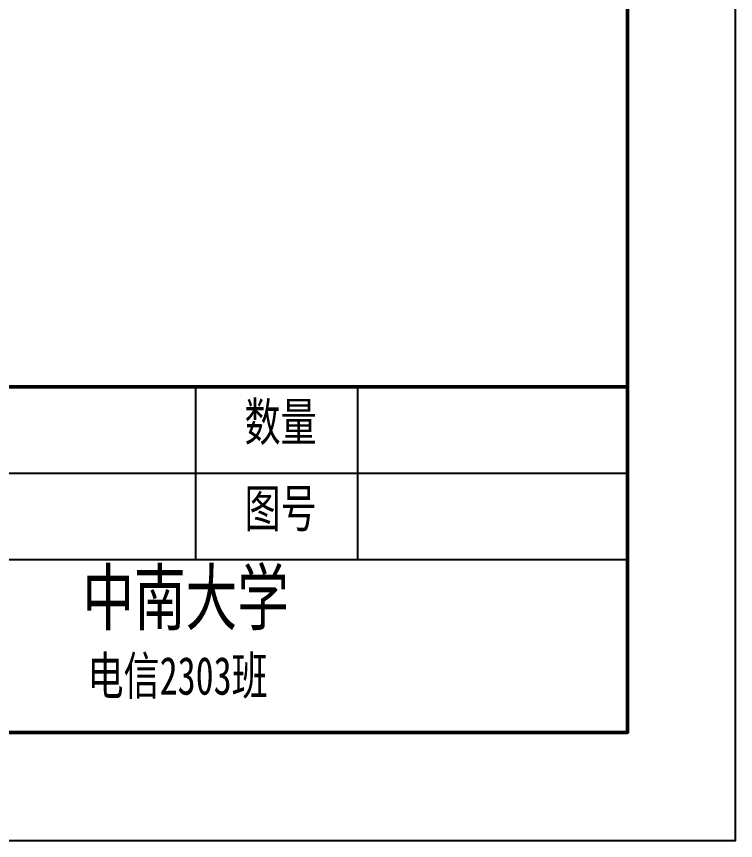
# Model space of a CAD drawing. Header units: millimetres. Extents: x 0 to 420, y 0 to 297.
# Drawn here: x 353.4 to 420, y -0.3 to 76 of the extents above; entities that cross this region are included whole.
import ezdxf

# ---------------------------------------------------------------- set-up
doc = ezdxf.new("R2010")
doc.units = ezdxf.units.MM
doc.styles.add('Annotative', font='simfang.ttf', dxfattribs={"width": 0.7})

msp = doc.modelspace()

# ---------------------------------------------------------------- linework, layer by layer
at = {"color": 1}
msp.add_lwpolyline([(0, -0.3), (420, -0.3), (420, 296.7), (0, 296.7), (0, -0.3)], dxfattribs=at)
at = {"lineweight": 50}
for points in [[(10, 9.7), (410, 9.7), (410, 286.7), (10, 286.7), (10, 9.7)], [(270, 9.7), (410, 9.7), (410, 41.7), (270, 41.7), (270, 9.7)]]:
    msp.add_lwpolyline(points, dxfattribs=at)
at = {"lineweight": 25}
for points in [[(370, 41.7), (370, 25.7)], [(385, 41.7), (385, 25.7)], [(330, 33.7), (410, 33.7)], [(330, 25.7), (410, 25.7)]]:
    msp.add_lwpolyline(points, dxfattribs=at)

# ---------------------------------------------------------------- texts
at = {"attachment_point": 1, "style": 'Annotative'}
for s, insert, char_height in [('数量', (374.541, 40.2), 3.5), ('图号', (374.541, 32.2), 3.5), ('中南大学', (359.541, 24.7), 5), ('电信2303班', (360, 16.7), 3.5)]:
    msp.add_mtext(s, dxfattribs=dict(at, insert=insert, char_height=char_height))

doc.saveas('drawing.dxf')
